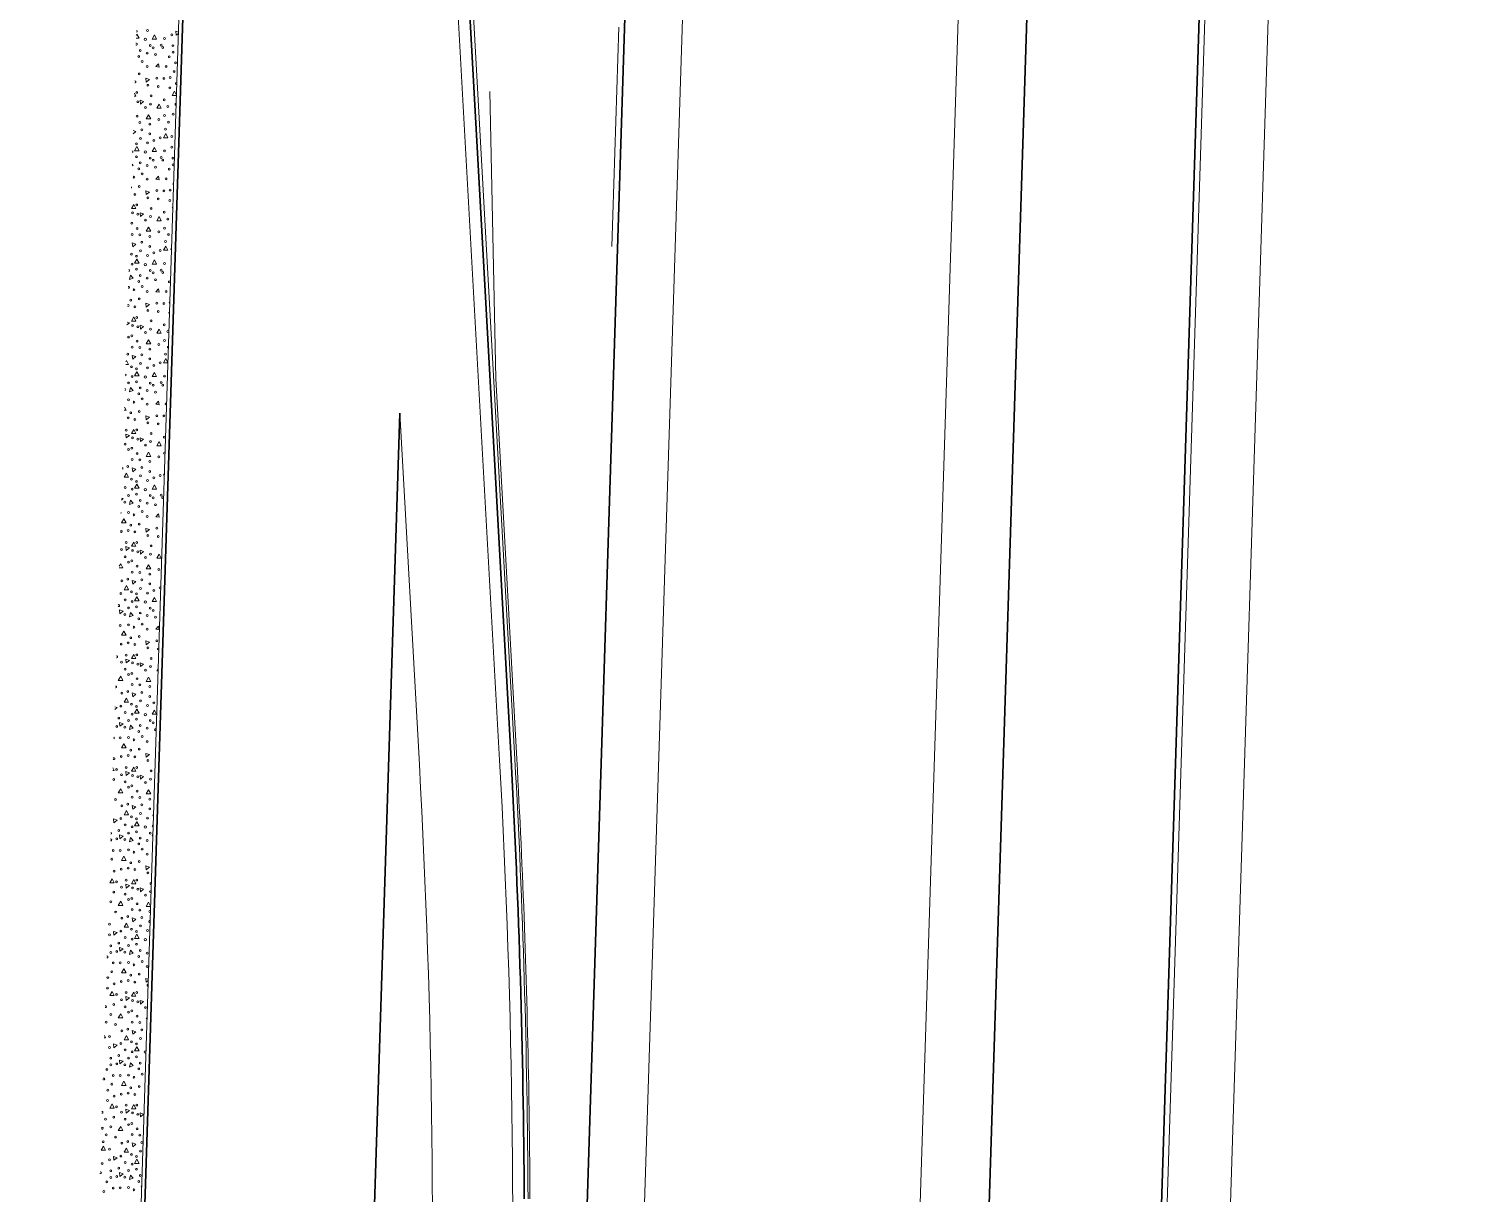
# Model space of a CAD drawing. Extents: x 2536801 to 2538856, y 7112140 to 7131569.
# Drawn here: x 2537715.6 to 2537967, y 7117511 to 7117713.9 of the extents above; entities that cross this region are included whole.
import ezdxf

# ---------------------------------------------------------------- set-up
doc = ezdxf.new("R2010")
doc.units = 0
doc.header["$LTSCALE"] = 100
doc.header["$MEASUREMENT"] = 0
for name, color, linetype, lineweight in [('D_BOC_FR', 3, 'Continuous', 13), ('D_BOC_RMP', 1, 'Continuous', 13), ('D_CTB_1', 2, 'Continuous', 0), ('D_EOS_ML', 7, 'Continuous', 30), ('D_EOT_ML', 7, 'Continuous', 13), ('D_EOT_RMP', 1, 'Continuous', 13), ('D_FOC_FR', 3, 'Continuous', 30), ('D_FOC_RMP', 1, 'Continuous', 30), ('D_MBGF', 20, 'Continuous', 0), ('D_RIPRAP_1', 7, 'Continuous', 0)]:
    doc.layers.add(name, color=color, linetype=linetype, lineweight=lineweight)
doc.linetypes.add('mbgf', pattern='A,1,-0.5,[46,dgnlstyle-BGELINES.shx,S=0.008,R=0,X=0,Y=0],-0.5,1', length=3)

msp = doc.modelspace()

# ---------------------------------------------------------------- linework, layer by layer
at = {"layer": 'D_BOC_FR', "lineweight": 0}
msp.add_line((2537715.59, 7116895.42), (2537749.49, 7117959.28), dxfattribs=at)
at = {"layer": 'D_BOC_RMP', "lineweight": 0}
msp.add_line((2537800.26, 7117586.6), (2537790.36, 7117765.12), dxfattribs=at)
msp.add_arc((2536299.9, 7117503.37), 1502.67, 0.25359, 3.17507, dxfattribs=at)
at = {"layer": 'D_CTB_1', "linetype": 'Continuous', "lineweight": 0, "ltscale": 0.025}
for p, q in [((2537889.54, 7116744.37), (2537937.91, 7118262.38)), ((2537817.17, 7117675.93), (2537818.39, 7117714.17))]:
    msp.add_line(p, q, dxfattribs=at)
at = {"layer": 'D_EOS_ML'}
for p, q in [((2537858.55, 7116745.35), (2538220.42, 7128102.78)), ((2537888.54, 7116744.4), (2538250.41, 7128101.82)), ((2537794.68, 7116938.8), (2537871.99, 7119365))]:
    msp.add_line(p, q, dxfattribs=at)
at = {"layer": 'D_EOT_ML'}
for p, q in [((2537846.56, 7116745.74), (2538208.43, 7128103.16)), ((2537900.53, 7116744.02), (2538262.4, 7128101.44)), ((2537798.59, 7116747.27), (2537892.98, 7119709.78))]:
    msp.add_line(p, q, dxfattribs=at)
at = {"layer": 'D_EOT_RMP'}
for p, q in [((2537797.6, 7117586.45), (2537787.7, 7117764.97)), ((2537783.62, 7117585.67), (2537780.23, 7117646.9))]:
    msp.add_line(p, q, dxfattribs=at)
for radius in [1500, 1486]:
    msp.add_arc((2536299.9, 7117503.37), radius, 358.17507, 3.17507, dxfattribs=at)
at = {"layer": 'D_FOC_FR'}
for p, q in [((2537716.26, 7116895.4), (2537750.16, 7117959.26)), ((2537759.29, 7116989.93), (2537780.23, 7117646.9))]:
    msp.add_line(p, q, dxfattribs=at)
at = {"layer": 'D_FOC_RMP'}
msp.add_line((2537799.6, 7117586.56), (2537789.7, 7117765.08), dxfattribs=at)
msp.add_arc((2536299.9, 7117503.37), 1502, 0.25359, 3.17507, dxfattribs=at)
at = {"layer": 'D_MBGF', "linetype": 'mbgf', "lineweight": 13, "ltscale": 0.025}
for p in [(2537795.89, 7117702.93), (2537800.6, 7117586.62)]:
    msp.add_line(p, (2537796.92, 7117652.94), dxfattribs=at)
for start, end in [(0.93995, 3.17507), (0.25359, 0.93995)]:
    msp.add_arc((2536299.9, 7117503.37), 1503, start, end, dxfattribs=at)
at = {"layer": 'D_RIPRAP_1', "color": 7, "linetype": 'Continuous', "lineweight": 0}
for p, q in [((2537737.7, 7117707.28), (2537738.2, 7117707.79)), ((2537738.29, 7117707.17), (2537737.7, 7117707.28)), ((2537738.2, 7117707.79), (2537738.29, 7117707.17)), ((2537737.7, 7117687.67), (2537738.2, 7117688.19)), ((2537738.29, 7117687.57), (2537737.7, 7117687.67)), ((2537738.2, 7117688.19), (2537738.29, 7117687.57)), ((2537737.7, 7117668.07), (2537738.2, 7117668.59)), ((2537738.29, 7117667.96), (2537737.7, 7117668.07)), ((2537738.2, 7117668.59), (2537738.29, 7117667.96)), ((2537737.7, 7117648.47), (2537738.2, 7117648.99)), ((2537738.2, 7117648.99), (2537738.29, 7117648.36)), ((2537738.29, 7117648.36), (2537737.7, 7117648.47)), ((2537737.7, 7117628.87), (2537738.2, 7117629.39)), ((2537738.29, 7117628.76), (2537737.7, 7117628.87)), ((2537738.2, 7117629.39), (2537738.29, 7117628.76)), ((2537737.7, 7117609.27), (2537738.2, 7117609.78)), ((2537738.29, 7117609.16), (2537737.7, 7117609.27)), ((2537738.2, 7117609.78), (2537738.29, 7117609.16)), ((2537737.7, 7117589.66), (2537737.72, 7117589.68)), ((2537737.71, 7117589.66), (2537737.7, 7117589.66))]:
    msp.add_line(p, q, dxfattribs=at)
at = {"layer": 'D_RIPRAP_1', "color": 7, "linetype": 'Continuous', "lineweight": 0, "flags": 128}
for points in [[(2537734.3, 7117712.71), (2537734.43, 7117712.94), (2537734.8, 7117712.23), (2537734.28, 7117712.23)], [(2537741.65, 7117713.07), (2537741.26, 7117712.76), (2537741.2, 7117713.43), (2537741.65, 7117713.28)], [(2537733.98, 7117702.64), (2537734.23, 7117702.15), (2537733.96, 7117702.15)], [(2537741.3, 7117702.27), (2537740.56, 7117702.27), (2537740.97, 7117702.98), (2537741.3, 7117702.33)], [(2537733.77, 7117696.13), (2537734.25, 7117695.97), (2537733.75, 7117695.57)], [(2537733.58, 7117690.27), (2537733.77, 7117690.05), (2537733.57, 7117689.97)], [(2537740.68, 7117682.67), (2537740.56, 7117682.67), (2537740.69, 7117682.89)], [(2537732.71, 7117662.78), (2537733.1, 7117662.65), (2537732.69, 7117662.32)], [(2537732.49, 7117655.85), (2537732.62, 7117656.07), (2537732.98, 7117655.36), (2537732.47, 7117655.36)], [(2537732.24, 7117647.96), (2537732.52, 7117647.41), (2537732.22, 7117647.41)], [(2537739.19, 7117636.09), (2537739.03, 7117636.09), (2537739.2, 7117636.4)], [(2537731.73, 7117632.1), (2537732.02, 7117632.01), (2537731.72, 7117631.77)], [(2537731.35, 7117620.24), (2537731.59, 7117620.66), (2537731.96, 7117619.95), (2537731.34, 7117619.95)], [(2537738.11, 7117602.03), (2537737.9, 7117602.03), (2537738.12, 7117602.43)], [(2537730.57, 7117595.74), (2537730.97, 7117595.6), (2537730.56, 7117595.27)], [(2537730.23, 7117585.14), (2537730.48, 7117584.66), (2537730.22, 7117584.66)], [(2537737.24, 7117574.88), (2537737.08, 7117574.88), (2537737.25, 7117575.19)], [(2537736.8, 7117560.97), (2537736.04, 7117560.97), (2537736.45, 7117561.69), (2537736.8, 7117561.01)], [(2537736.39, 7117548.04), (2537736.04, 7117547.76), (2537735.98, 7117548.43), (2537736.4, 7117548.29)], [(2537736.18, 7117541.37), (2537736.04, 7117541.37), (2537736.18, 7117541.62)], [(2537728.75, 7117538.48), (2537728.95, 7117538.08), (2537728.73, 7117538.08)]]:
    msp.add_lwpolyline(points, dxfattribs=at)
for points in [[(2537737.85, 7117712.09), (2537737.08, 7117712.09), (2537737.49, 7117712.8)], [(2537736.04, 7117704.58), (2537735.98, 7117705.25), (2537736.6, 7117705.03)], [(2537735.03, 7117700.76), (2537734.96, 7117701.43), (2537735.59, 7117701.21)], [(2537738.67, 7117700.04), (2537737.9, 7117700.04), (2537738.31, 7117700.76)], [(2537736.82, 7117698.19), (2537736.04, 7117698.19), (2537736.45, 7117698.9)], [(2537739.81, 7117694.9), (2537739.03, 7117694.9), (2537739.44, 7117695.61)], [(2537734.8, 7117692.63), (2537734.02, 7117692.63), (2537734.43, 7117693.34)], [(2537737.85, 7117692.49), (2537737.08, 7117692.49), (2537737.49, 7117693.2)], [(2537736.04, 7117684.98), (2537735.98, 7117685.64), (2537736.6, 7117685.43)], [(2537734.23, 7117682.55), (2537733.45, 7117682.55), (2537733.86, 7117683.26)], [(2537735.03, 7117681.16), (2537734.96, 7117681.82), (2537735.59, 7117681.61)], [(2537736.82, 7117678.59), (2537736.04, 7117678.59), (2537736.45, 7117679.3)], [(2537738.67, 7117680.44), (2537737.9, 7117680.44), (2537738.31, 7117681.15)], [(2537733.69, 7117675.91), (2537733.62, 7117676.58), (2537734.25, 7117676.36)], [(2537739.81, 7117675.3), (2537739.03, 7117675.3), (2537739.44, 7117676.01)], [(2537734.8, 7117673.02), (2537734.02, 7117673.02), (2537734.43, 7117673.74)], [(2537737.85, 7117672.89), (2537737.08, 7117672.89), (2537737.49, 7117673.6)], [(2537733.77, 7117670.45), (2537733.15, 7117670.21), (2537733.32, 7117670.96)], [(2537736.04, 7117665.37), (2537735.98, 7117666.04), (2537736.6, 7117665.83)], [(2537734.23, 7117662.94), (2537733.45, 7117662.94), (2537733.86, 7117663.66)], [(2537735.03, 7117661.55), (2537734.96, 7117662.22), (2537735.59, 7117662.01)], [(2537738.67, 7117660.84), (2537737.9, 7117660.84), (2537738.31, 7117661.55)], [(2537736.82, 7117658.98), (2537736.04, 7117658.98), (2537736.45, 7117659.7)], [(2537733.69, 7117656.31), (2537733.62, 7117656.98), (2537734.25, 7117656.76)], [(2537739.81, 7117655.7), (2537739.03, 7117655.7), (2537739.44, 7117656.41)], [(2537734.8, 7117653.42), (2537734.02, 7117653.42), (2537734.43, 7117654.13)], [(2537737.85, 7117653.29), (2537737.08, 7117653.29), (2537737.49, 7117654)], [(2537733.77, 7117650.84), (2537733.15, 7117650.61), (2537733.32, 7117651.36)], [(2537736.04, 7117645.77), (2537735.98, 7117646.44), (2537736.6, 7117646.22)], [(2537734.23, 7117643.34), (2537733.45, 7117643.34), (2537733.86, 7117644.05)], [(2537732.54, 7117642.59), (2537732.47, 7117643.26), (2537733.1, 7117643.04)], [(2537735.03, 7117641.95), (2537734.96, 7117642.62), (2537735.59, 7117642.4)], [(2537738.67, 7117641.24), (2537737.9, 7117641.24), (2537738.31, 7117641.95)], [(2537736.82, 7117639.38), (2537736.04, 7117639.38), (2537736.45, 7117640.09)], [(2537732.98, 7117635.76), (2537732.21, 7117635.76), (2537732.62, 7117636.47)], [(2537733.69, 7117636.71), (2537733.62, 7117637.38), (2537734.25, 7117637.16)], [(2537734.8, 7117633.82), (2537734.02, 7117633.82), (2537734.43, 7117634.53)], [(2537737.85, 7117633.68), (2537737.08, 7117633.68), (2537737.49, 7117634.4)], [(2537733.77, 7117631.24), (2537733.15, 7117631), (2537733.32, 7117631.76)], [(2537732.52, 7117627.81), (2537731.74, 7117627.81), (2537732.15, 7117628.52)], [(2537736.04, 7117626.17), (2537735.98, 7117626.84), (2537736.6, 7117626.62)], [(2537732.54, 7117622.99), (2537732.47, 7117623.66), (2537733.1, 7117623.44)], [(2537734.23, 7117623.74), (2537733.45, 7117623.74), (2537733.86, 7117624.45)], [(2537735.03, 7117622.35), (2537734.96, 7117623.02), (2537735.59, 7117622.8)], [(2537738.67, 7117621.64), (2537737.9, 7117621.64), (2537738.31, 7117622.35)], [(2537736.82, 7117619.78), (2537736.04, 7117619.78), (2537736.45, 7117620.49)], [(2537732.98, 7117616.15), (2537732.21, 7117616.15), (2537732.62, 7117616.87)], [(2537733.69, 7117617.11), (2537733.62, 7117617.77), (2537734.25, 7117617.56)], [(2537734.8, 7117614.22), (2537734.02, 7117614.22), (2537734.43, 7117614.93)], [(2537737.85, 7117614.08), (2537737.08, 7117614.08), (2537737.49, 7117614.79)], [(2537731.45, 7117611.95), (2537731.39, 7117612.62), (2537732.02, 7117612.4)], [(2537733.77, 7117611.64), (2537733.15, 7117611.4), (2537733.32, 7117612.16)], [(2537732.52, 7117608.21), (2537731.74, 7117608.21), (2537732.15, 7117608.92)], [(2537736.04, 7117606.57), (2537735.98, 7117607.24), (2537736.6, 7117607.02)], [(2537732.54, 7117603.39), (2537732.47, 7117604.06), (2537733.1, 7117603.84)], [(2537734.23, 7117604.14), (2537733.45, 7117604.14), (2537733.86, 7117604.85)], [(2537731.96, 7117600.35), (2537731.18, 7117600.35), (2537731.59, 7117601.06)], [(2537735.03, 7117602.75), (2537734.96, 7117603.42), (2537735.59, 7117603.2)], [(2537736.82, 7117600.18), (2537736.04, 7117600.18), (2537736.45, 7117600.89)], [(2537732.98, 7117596.55), (2537732.21, 7117596.55), (2537732.62, 7117597.26)], [(2537733.69, 7117597.5), (2537733.62, 7117598.17), (2537734.25, 7117597.96)], [(2537734.8, 7117594.62), (2537734.02, 7117594.62), (2537734.43, 7117595.33)], [(2537737.85, 7117594.48), (2537737.08, 7117594.48), (2537737.49, 7117595.19)], [(2537731.45, 7117592.35), (2537731.39, 7117593.02), (2537732.02, 7117592.8)], [(2537733.77, 7117592.04), (2537733.15, 7117591.8), (2537733.32, 7117592.56)], [(2537732.52, 7117588.6), (2537731.74, 7117588.6), (2537732.15, 7117589.32)], [(2537736.04, 7117586.97), (2537735.98, 7117587.63), (2537736.6, 7117587.42)], [(2537732.54, 7117583.79), (2537732.47, 7117584.45), (2537733.1, 7117584.24)], [(2537734.23, 7117584.54), (2537733.45, 7117584.54), (2537733.86, 7117585.25)], [(2537735.03, 7117583.15), (2537734.96, 7117583.81), (2537735.59, 7117583.6)], [(2537731.96, 7117580.75), (2537731.18, 7117580.75), (2537731.59, 7117581.46)], [(2537736.82, 7117580.58), (2537736.04, 7117580.58), (2537736.45, 7117581.29)], [(2537733.69, 7117577.9), (2537733.62, 7117578.57), (2537734.25, 7117578.35)], [(2537730.41, 7117575.55), (2537730.34, 7117576.22), (2537730.97, 7117576)], [(2537732.98, 7117576.95), (2537732.21, 7117576.95), (2537732.62, 7117577.66)], [(2537731.45, 7117572.75), (2537731.39, 7117573.42), (2537732.02, 7117573.2)], [(2537734.8, 7117575.01), (2537734.02, 7117575.01), (2537734.43, 7117575.73)], [(2537733.77, 7117572.44), (2537733.15, 7117572.2), (2537733.32, 7117572.95)], [(2537732.52, 7117569), (2537731.74, 7117569), (2537732.15, 7117569.71)], [(2537730.48, 7117565.06), (2537729.7, 7117565.06), (2537730.11, 7117565.77)], [(2537736.04, 7117567.36), (2537735.98, 7117568.03), (2537736.6, 7117567.82)], [(2537732.54, 7117564.18), (2537732.47, 7117564.85), (2537733.1, 7117564.64)], [(2537734.23, 7117564.93), (2537733.45, 7117564.93), (2537733.86, 7117565.65)], [(2537735.03, 7117563.54), (2537734.96, 7117564.21), (2537735.59, 7117564)], [(2537731.96, 7117561.15), (2537731.18, 7117561.15), (2537731.59, 7117561.86)], [(2537733.69, 7117558.3), (2537733.62, 7117558.97), (2537734.25, 7117558.75)], [(2537730.41, 7117555.95), (2537730.34, 7117556.62), (2537730.97, 7117556.4)], [(2537732.98, 7117557.35), (2537732.21, 7117557.35), (2537732.62, 7117558.06)], [(2537734.8, 7117555.41), (2537734.02, 7117555.41), (2537734.43, 7117556.12)], [(2537731.45, 7117553.15), (2537731.39, 7117553.81), (2537732.02, 7117553.6)], [(2537733.77, 7117552.83), (2537733.15, 7117552.6), (2537733.32, 7117553.35)], [(2537732.52, 7117549.4), (2537731.74, 7117549.4), (2537732.15, 7117550.11)], [(2537730.48, 7117545.46), (2537729.7, 7117545.46), (2537730.11, 7117546.17)], [(2537734.23, 7117545.33), (2537733.45, 7117545.33), (2537733.86, 7117546.04)], [(2537732.54, 7117544.58), (2537732.47, 7117545.25), (2537733.1, 7117545.03)], [(2537735.03, 7117543.94), (2537734.96, 7117544.61), (2537735.59, 7117544.39)], [(2537731.96, 7117541.54), (2537731.18, 7117541.54), (2537731.59, 7117542.26)], [(2537732.98, 7117537.75), (2537732.21, 7117537.75), (2537732.62, 7117538.46)], [(2537733.69, 7117538.7), (2537733.62, 7117539.37), (2537734.25, 7117539.15)], [(2537730.41, 7117536.35), (2537730.34, 7117537.01), (2537730.97, 7117536.8)], [(2537734.8, 7117535.81), (2537734.02, 7117535.81), (2537734.43, 7117536.52)], [(2537731.45, 7117533.54), (2537731.39, 7117534.21), (2537732.02, 7117534)], [(2537733.77, 7117533.23), (2537733.15, 7117532.99), (2537733.32, 7117533.75)], [(2537732.52, 7117529.8), (2537731.74, 7117529.8), (2537732.15, 7117530.51)], [(2537730.48, 7117525.85), (2537729.7, 7117525.85), (2537730.11, 7117526.57)], [(2537732.54, 7117524.98), (2537732.47, 7117525.65), (2537733.1, 7117525.43)], [(2537734.23, 7117525.73), (2537733.45, 7117525.73), (2537733.86, 7117526.44)], [(2537735.03, 7117524.34), (2537734.96, 7117525.01), (2537735.59, 7117524.79)], [(2537731.96, 7117521.94), (2537731.18, 7117521.94), (2537731.59, 7117522.65)], [(2537728.95, 7117518.48), (2537728.17, 7117518.48), (2537728.58, 7117519.19)], [(2537732.98, 7117518.14), (2537732.21, 7117518.14), (2537732.62, 7117518.86)], [(2537733.69, 7117519.1), (2537733.62, 7117519.76), (2537734.25, 7117519.55)], [(2537730.41, 7117516.74), (2537730.34, 7117517.41), (2537730.97, 7117517.2)], [(2537734.8, 7117516.21), (2537734.02, 7117516.21), (2537734.43, 7117516.92)], [(2537731.45, 7117513.94), (2537731.39, 7117514.61), (2537732.02, 7117514.39)], [(2537733.77, 7117513.63), (2537733.15, 7117513.39), (2537733.32, 7117514.15)]]:
    msp.add_lwpolyline(points, close=True, dxfattribs=at)
at = {"layer": 'D_RIPRAP_1', "color": 7, "linetype": 'Continuous', "lineweight": 0}
for centre, radius in [((2537735.87, 7117712.01), 0.199), ((2537736.28, 7117713.58), 0.163), ((2537739.24, 7117712.18), 0.163), ((2537740.51, 7117712.83), 0.163), ((2537734.73, 7117709.07), 0.163), ((2537735.01, 7117710.1), 0.163), ((2537736.21, 7117709.65), 0.163), ((2537736.75, 7117710.95), 0.163), ((2537737.25, 7117710.56), 0.163), ((2537737.66, 7117709.37), 0.163), ((2537738.64, 7117711.03), 0.163), ((2537738.91, 7117710.6), 0.163), ((2537740.06, 7117709), 0.163), ((2537740.7, 7117710.93), 0.163), ((2537740.71, 7117709.78), 0.163), ((2537735.35, 7117708.18), 0.163), ((2537736.21, 7117707.3), 0.163), ((2537739.49, 7117707.32), 0.163), ((2537740.88, 7117706.41), 0.163), ((2537741.16, 7117707.93), 0.163), ((2537734.83, 7117706), 0.163), ((2537736.34, 7117704.02), 0.163), ((2537737.88, 7117705.27), 0.163), ((2537739.13, 7117705.23), 0.163), ((2537740.21, 7117705.38), 0.163), ((2537734.38, 7117702.79), 0.163), ((2537736.88, 7117702.18), 0.163), ((2537738.14, 7117703.82), 0.163), ((2537739.19, 7117701.51), 0.163), ((2537740.16, 7117703.56), 0.163), ((2537734.57, 7117701.17), 0.163), ((2537735.89, 7117700.15), 0.163), ((2537736.8, 7117700.76), 0.163), ((2537739.8, 7117700.33), 0.163), ((2537740.73, 7117698.98), 0.163), ((2537734.44, 7117698.66), 0.163), ((2537734.94, 7117697.56), 0.163), ((2537736.67, 7117697.28), 0.163), ((2537738.24, 7117698.08), 0.163), ((2537739.24, 7117698.75), 0.163), ((2537739.39, 7117696.4), 0.163), ((2537739.9, 7117697.61), 0.163), ((2537734.32, 7117693.83), 0.163), ((2537735.03, 7117694.78), 0.163), ((2537735.26, 7117696.27), 0.163), ((2537736.28, 7117693.98), 0.163), ((2537736.65, 7117695.56), 0.163), ((2537737.38, 7117694.43), 0.163), ((2537738.46, 7117694.87), 0.163), ((2537740.51, 7117695.1), 0.163), ((2537734.32, 7117691.59), 0.163), ((2537735.87, 7117692.41), 0.199), ((2537736.75, 7117691.35), 0.163), ((2537738.64, 7117691.43), 0.163), ((2537739.24, 7117692.58), 0.163), ((2537740.51, 7117693.23), 0.163), ((2537740.7, 7117691.33), 0.163), ((2537734.73, 7117689.46), 0.163), ((2537735.01, 7117690.5), 0.163), ((2537736.21, 7117690.05), 0.163), ((2537737.25, 7117690.96), 0.163), ((2537737.66, 7117689.77), 0.163), ((2537738.91, 7117691), 0.163), ((2537740.06, 7117689.4), 0.163), ((2537740.71, 7117690.18), 0.163), ((2537733.91, 7117688.02), 0.163), ((2537734.83, 7117686.4), 0.163), ((2537735.35, 7117688.58), 0.163), ((2537736.21, 7117687.69), 0.163), ((2537739.49, 7117687.72), 0.163), ((2537734.08, 7117685.02), 0.163), ((2537736.34, 7117684.41), 0.163), ((2537737.88, 7117685.67), 0.163), ((2537738.14, 7117684.22), 0.163), ((2537739.13, 7117685.62), 0.163), ((2537740.16, 7117683.96), 0.163), ((2537740.21, 7117685.78), 0.163), ((2537733.67, 7117681.8), 0.163), ((2537734.38, 7117683.18), 0.163), ((2537734.57, 7117681.57), 0.163), ((2537736.88, 7117682.58), 0.163), ((2537739.19, 7117681.91), 0.163), ((2537733.54, 7117679.98), 0.163), ((2537734.44, 7117679.06), 0.163), ((2537735.89, 7117680.55), 0.163), ((2537736.8, 7117681.16), 0.163), ((2537739.24, 7117679.15), 0.163), ((2537739.8, 7117680.73), 0.163), ((2537733.59, 7117678.03), 0.163), ((2537734.94, 7117677.96), 0.163), ((2537735.26, 7117676.67), 0.163), ((2537736.67, 7117677.68), 0.163), ((2537738.24, 7117678.48), 0.163), ((2537739.39, 7117676.8), 0.163), ((2537739.9, 7117678.01), 0.163), ((2537733.45, 7117674.6), 0.163), ((2537734.32, 7117674.23), 0.163), ((2537735.03, 7117675.18), 0.163), ((2537736.28, 7117674.38), 0.163), ((2537736.65, 7117675.96), 0.163), ((2537737.38, 7117674.83), 0.163), ((2537738.46, 7117675.26), 0.163), ((2537733.57, 7117672.87), 0.163), ((2537734.32, 7117671.98), 0.163), ((2537735.87, 7117672.8), 0.199), ((2537736.75, 7117671.75), 0.163), ((2537737.25, 7117671.36), 0.163), ((2537738.64, 7117671.83), 0.163), ((2537738.91, 7117671.4), 0.163), ((2537739.24, 7117672.98), 0.163), ((2537734.73, 7117669.86), 0.163), ((2537735.01, 7117670.9), 0.163), ((2537735.35, 7117668.98), 0.163), ((2537736.21, 7117670.45), 0.163), ((2537737.66, 7117670.16), 0.163), ((2537740.06, 7117669.8), 0.163), ((2537733.34, 7117666.6), 0.163), ((2537733.91, 7117668.42), 0.163), ((2537734.83, 7117666.8), 0.163), ((2537736.21, 7117668.09), 0.163), ((2537739.49, 7117668.11), 0.163), ((2537734.08, 7117665.42), 0.163), ((2537736.34, 7117664.81), 0.163), ((2537737.88, 7117666.06), 0.163), ((2537738.14, 7117664.62), 0.163), ((2537739.13, 7117666.02), 0.163), ((2537733.67, 7117662.2), 0.163), ((2537734.38, 7117663.58), 0.163), ((2537734.57, 7117661.97), 0.163), ((2537736.8, 7117661.55), 0.163), ((2537736.88, 7117662.98), 0.163), ((2537739.19, 7117662.31), 0.163), ((2537732.98, 7117660.17), 0.163), ((2537733.54, 7117660.38), 0.163), ((2537734.44, 7117659.46), 0.163), ((2537735.89, 7117660.95), 0.163), ((2537738.24, 7117658.88), 0.163), ((2537739.24, 7117659.55), 0.163), ((2537739.8, 7117661.12), 0.163), ((2537732.81, 7117657.2), 0.163), ((2537733.59, 7117658.42), 0.163), ((2537734.94, 7117658.35), 0.163), ((2537735.26, 7117657.06), 0.163), ((2537736.65, 7117656.35), 0.163), ((2537736.67, 7117658.08), 0.163), ((2537739.39, 7117657.19), 0.163), ((2537733.45, 7117655), 0.163), ((2537734.32, 7117654.63), 0.163), ((2537735.03, 7117655.58), 0.163), ((2537736.28, 7117654.78), 0.163), ((2537737.38, 7117655.23), 0.163), ((2537738.46, 7117655.66), 0.163), ((2537732.98, 7117652.17), 0.163), ((2537733.57, 7117653.27), 0.163), ((2537734.32, 7117652.38), 0.163), ((2537735.01, 7117651.3), 0.163), ((2537735.87, 7117653.2), 0.199), ((2537736.75, 7117652.14), 0.163), ((2537737.25, 7117651.76), 0.163), ((2537738.64, 7117652.22), 0.163), ((2537738.91, 7117651.79), 0.163), ((2537739.24, 7117653.37), 0.163), ((2537732.95, 7117649.22), 0.163), ((2537733.91, 7117648.81), 0.163), ((2537734.73, 7117650.26), 0.163), ((2537735.35, 7117649.38), 0.163), ((2537736.21, 7117650.84), 0.163), ((2537737.66, 7117650.56), 0.163), ((2537732.91, 7117646.07), 0.163), ((2537733.34, 7117646.99), 0.163), ((2537734.83, 7117647.2), 0.163), ((2537736.21, 7117648.49), 0.163), ((2537737.88, 7117646.46), 0.163), ((2537739.13, 7117646.42), 0.163), ((2537732.56, 7117643.96), 0.163), ((2537734.08, 7117645.81), 0.163), ((2537734.38, 7117643.98), 0.163), ((2537736.34, 7117645.21), 0.163), ((2537738.14, 7117645.02), 0.163), ((2537732.35, 7117641.5), 0.163), ((2537733.67, 7117642.6), 0.163), ((2537734.57, 7117642.36), 0.163), ((2537735.89, 7117641.35), 0.163), ((2537736.8, 7117641.95), 0.163), ((2537736.88, 7117643.38), 0.163), ((2537739.19, 7117642.71), 0.163), ((2537732.98, 7117640.56), 0.163), ((2537733.54, 7117640.78), 0.163), ((2537733.59, 7117638.82), 0.163), ((2537734.44, 7117639.86), 0.163), ((2537734.94, 7117638.75), 0.163), ((2537738.24, 7117639.28), 0.163), ((2537732.81, 7117637.6), 0.163), ((2537735.26, 7117637.46), 0.163), ((2537736.65, 7117636.75), 0.163), ((2537736.67, 7117638.48), 0.163), ((2537738.46, 7117636.06), 0.163), ((2537732.37, 7117633.97), 0.163), ((2537733.45, 7117635.39), 0.163), ((2537733.57, 7117633.67), 0.163), ((2537734.32, 7117635.02), 0.163), ((2537735.03, 7117635.97), 0.163), ((2537735.87, 7117633.6), 0.199), ((2537736.28, 7117635.18), 0.163), ((2537737.38, 7117635.63), 0.163), ((2537732.31, 7117631.41), 0.163), ((2537732.98, 7117632.57), 0.163), ((2537734.32, 7117632.78), 0.163), ((2537735.01, 7117631.69), 0.163), ((2537736.21, 7117631.24), 0.163), ((2537736.75, 7117632.54), 0.163), ((2537737.25, 7117632.15), 0.163), ((2537737.66, 7117630.96), 0.163), ((2537738.64, 7117632.62), 0.163), ((2537732.95, 7117629.61), 0.163), ((2537733.91, 7117629.21), 0.163), ((2537734.73, 7117630.66), 0.163), ((2537735.35, 7117629.77), 0.163), ((2537736.21, 7117628.89), 0.163), ((2537732.91, 7117626.47), 0.163), ((2537733.34, 7117627.39), 0.163), ((2537734.08, 7117626.21), 0.163), ((2537734.83, 7117627.59), 0.163), ((2537737.88, 7117626.86), 0.163), ((2537732.56, 7117624.36), 0.163), ((2537734.38, 7117624.38), 0.163), ((2537736.34, 7117625.61), 0.163), ((2537736.88, 7117623.77), 0.163), ((2537738.14, 7117625.41), 0.163), ((2537731.75, 7117623.13), 0.163), ((2537732.35, 7117621.9), 0.163), ((2537732.98, 7117620.96), 0.163), ((2537733.54, 7117621.18), 0.163), ((2537733.67, 7117623), 0.163), ((2537734.57, 7117622.76), 0.163), ((2537735.89, 7117621.75), 0.163), ((2537736.8, 7117622.35), 0.163), ((2537733.59, 7117619.22), 0.163), ((2537734.44, 7117620.26), 0.163), ((2537734.94, 7117619.15), 0.163), ((2537736.67, 7117618.88), 0.163), ((2537738.24, 7117619.67), 0.163), ((2537731.81, 7117617.71), 0.163), ((2537732.81, 7117618), 0.163), ((2537735.03, 7117616.37), 0.163), ((2537735.26, 7117617.86), 0.163), ((2537736.65, 7117617.15), 0.163), ((2537737.38, 7117616.03), 0.163), ((2537731.64, 7117615.49), 0.163), ((2537732.37, 7117614.36), 0.163), ((2537733.45, 7117615.79), 0.163), ((2537733.57, 7117614.07), 0.163), ((2537734.32, 7117615.42), 0.163), ((2537735.87, 7117614), 0.199), ((2537736.28, 7117615.57), 0.163), ((2537732.31, 7117611.81), 0.163), ((2537732.98, 7117612.97), 0.163), ((2537734.32, 7117613.18), 0.163), ((2537734.73, 7117611.06), 0.163), ((2537735.01, 7117612.09), 0.163), ((2537736.21, 7117611.64), 0.163), ((2537736.75, 7117612.94), 0.163), ((2537737.25, 7117612.55), 0.163), ((2537737.66, 7117611.36), 0.163), ((2537731.51, 7117609.93), 0.163), ((2537732.95, 7117610.01), 0.163), ((2537733.91, 7117609.61), 0.163), ((2537735.35, 7117610.17), 0.163), ((2537736.21, 7117609.29), 0.163), ((2537731.7, 7117606.68), 0.163), ((2537732.91, 7117606.87), 0.163), ((2537733.34, 7117607.79), 0.163), ((2537734.08, 7117606.61), 0.163), ((2537734.83, 7117607.99), 0.163), ((2537736.34, 7117606.01), 0.163), ((2537737.88, 7117607.26), 0.163), ((2537731.75, 7117603.53), 0.163), ((2537732.56, 7117604.75), 0.163), ((2537733.67, 7117603.4), 0.163), ((2537734.38, 7117604.78), 0.163), ((2537736.88, 7117604.17), 0.163), ((2537732.35, 7117602.29), 0.163), ((2537732.98, 7117601.36), 0.163), ((2537733.54, 7117601.57), 0.163), ((2537734.57, 7117603.16), 0.163), ((2537735.89, 7117602.14), 0.163), ((2537736.8, 7117602.75), 0.163), ((2537732.81, 7117598.39), 0.163), ((2537733.59, 7117599.62), 0.163), ((2537734.44, 7117600.65), 0.163), ((2537734.94, 7117599.55), 0.163), ((2537736.67, 7117599.27), 0.163), ((2537731.64, 7117595.88), 0.163), ((2537731.81, 7117598.11), 0.163), ((2537733.45, 7117596.19), 0.163), ((2537734.32, 7117595.82), 0.163), ((2537735.03, 7117596.77), 0.163), ((2537735.26, 7117598.26), 0.163), ((2537736.28, 7117595.97), 0.163), ((2537736.65, 7117597.55), 0.163), ((2537737.38, 7117596.42), 0.163), ((2537731.25, 7117593.79), 0.163), ((2537732.37, 7117594.76), 0.163), ((2537732.98, 7117593.37), 0.163), ((2537733.57, 7117594.47), 0.163), ((2537734.32, 7117593.58), 0.163), ((2537735.87, 7117594.4), 0.199), ((2537736.75, 7117593.34), 0.163), ((2537730.9, 7117592.34), 0.163), ((2537732.31, 7117592.21), 0.163), ((2537734.73, 7117591.45), 0.163), ((2537735.01, 7117592.49), 0.163), ((2537736.21, 7117592.04), 0.163), ((2537737.25, 7117592.95), 0.163), ((2537731.51, 7117590.33), 0.163), ((2537732.95, 7117590.41), 0.163), ((2537733.91, 7117590.01), 0.163), ((2537734.83, 7117588.39), 0.163), ((2537735.35, 7117590.57), 0.163), ((2537736.21, 7117589.68), 0.163), ((2537731.7, 7117587.07), 0.163), ((2537732.91, 7117587.27), 0.163), ((2537733.34, 7117588.19), 0.163), ((2537734.08, 7117587.01), 0.163), ((2537736.34, 7117586.4), 0.163), ((2537730.88, 7117584.85), 0.163), ((2537731.75, 7117583.92), 0.163), ((2537732.56, 7117585.15), 0.163), ((2537733.67, 7117583.79), 0.163), ((2537734.38, 7117585.17), 0.163), ((2537734.57, 7117583.56), 0.163), ((2537736.88, 7117584.57), 0.163), ((2537730.37, 7117583.08), 0.163), ((2537732.35, 7117582.69), 0.163), ((2537732.98, 7117581.76), 0.163), ((2537733.54, 7117581.97), 0.163), ((2537734.44, 7117581.05), 0.163), ((2537735.89, 7117582.54), 0.163), ((2537736.8, 7117583.15), 0.163), ((2537730.71, 7117579.61), 0.163), ((2537731.81, 7117578.51), 0.163), ((2537732.81, 7117578.79), 0.163), ((2537733.59, 7117580.02), 0.163), ((2537734.94, 7117579.95), 0.163), ((2537735.26, 7117578.66), 0.163), ((2537736.67, 7117579.67), 0.163), ((2537731.64, 7117576.28), 0.163), ((2537733.45, 7117576.59), 0.163), ((2537734.32, 7117576.22), 0.163), ((2537735.03, 7117577.17), 0.163), ((2537736.28, 7117576.37), 0.163), ((2537736.65, 7117577.95), 0.163), ((2537731.25, 7117574.19), 0.163), ((2537732.37, 7117575.16), 0.163), ((2537732.98, 7117573.76), 0.163), ((2537733.57, 7117574.86), 0.163), ((2537734.32, 7117573.97), 0.163), ((2537735.87, 7117574.79), 0.199), ((2537736.75, 7117573.74), 0.163), ((2537730.3, 7117570.72), 0.163), ((2537730.9, 7117572.74), 0.163), ((2537731.51, 7117570.73), 0.163), ((2537732.31, 7117572.61), 0.163), ((2537732.95, 7117570.81), 0.163), ((2537734.73, 7117571.85), 0.163), ((2537735.01, 7117572.89), 0.163), ((2537735.35, 7117570.97), 0.163), ((2537736.21, 7117572.44), 0.163), ((2537730.02, 7117569.2), 0.163), ((2537733.34, 7117568.59), 0.163), ((2537733.91, 7117570.41), 0.163), ((2537734.83, 7117568.79), 0.163), ((2537736.21, 7117570.08), 0.163), ((2537730.43, 7117567.1), 0.163), ((2537731.7, 7117567.47), 0.163), ((2537732.91, 7117567.66), 0.163), ((2537734.08, 7117567.41), 0.163), ((2537736.34, 7117566.8), 0.163), ((2537730.37, 7117563.48), 0.163), ((2537730.88, 7117565.25), 0.163), ((2537731.75, 7117564.32), 0.163), ((2537732.35, 7117563.09), 0.163), ((2537732.56, 7117565.55), 0.163), ((2537733.67, 7117564.19), 0.163), ((2537734.38, 7117565.57), 0.163), ((2537734.57, 7117563.96), 0.163), ((2537729.88, 7117561.77), 0.163), ((2537732.98, 7117562.16), 0.163), ((2537733.54, 7117562.37), 0.163), ((2537734.44, 7117561.45), 0.163), ((2537735.89, 7117562.94), 0.163), ((2537730.71, 7117560), 0.163), ((2537731.81, 7117558.9), 0.163), ((2537732.81, 7117559.19), 0.163), ((2537733.59, 7117560.41), 0.163), ((2537734.94, 7117560.34), 0.163), ((2537735.26, 7117559.05), 0.163), ((2537729.65, 7117557.89), 0.163), ((2537729.65, 7117556.01), 0.163), ((2537731.64, 7117556.68), 0.163), ((2537732.37, 7117555.56), 0.163), ((2537733.45, 7117556.99), 0.163), ((2537734.32, 7117556.62), 0.163), ((2537735.03, 7117557.57), 0.163), ((2537736.28, 7117556.77), 0.163), ((2537729.85, 7117554.11), 0.163), ((2537730.9, 7117553.14), 0.163), ((2537731.25, 7117554.59), 0.163), ((2537732.98, 7117554.16), 0.163), ((2537733.57, 7117555.26), 0.163), ((2537734.32, 7117554.37), 0.163), ((2537735.01, 7117553.29), 0.163), ((2537735.87, 7117555.19), 0.199), ((2537729.86, 7117552.96), 0.163), ((2537730.3, 7117551.12), 0.163), ((2537731.51, 7117551.13), 0.163), ((2537732.31, 7117553.01), 0.163), ((2537732.95, 7117551.21), 0.163), ((2537733.91, 7117550.8), 0.163), ((2537734.73, 7117552.25), 0.163), ((2537735.35, 7117551.37), 0.163), ((2537736.21, 7117552.83), 0.163), ((2537729.35, 7117548.56), 0.163), ((2537730.02, 7117549.6), 0.163), ((2537732.91, 7117548.06), 0.163), ((2537733.34, 7117548.98), 0.163), ((2537734.83, 7117549.19), 0.163), ((2537736.21, 7117550.48), 0.163), ((2537729.31, 7117546.75), 0.163), ((2537730.43, 7117547.5), 0.163), ((2537730.88, 7117545.65), 0.163), ((2537731.7, 7117547.87), 0.163), ((2537732.56, 7117545.95), 0.163), ((2537734.08, 7117547.8), 0.163), ((2537734.38, 7117545.97), 0.163), ((2537730.37, 7117543.88), 0.163), ((2537731.75, 7117544.72), 0.163), ((2537732.35, 7117543.49), 0.163), ((2537733.67, 7117544.59), 0.163), ((2537734.57, 7117544.35), 0.163), ((2537735.89, 7117543.34), 0.163), ((2537729.05, 7117540.79), 0.163), ((2537729.88, 7117542.16), 0.163), ((2537732.98, 7117542.55), 0.163), ((2537733.54, 7117542.77), 0.163), ((2537733.59, 7117540.81), 0.163), ((2537734.44, 7117541.85), 0.163), ((2537734.94, 7117540.74), 0.163), ((2537729.65, 7117538.29), 0.163), ((2537730.71, 7117540.4), 0.163), ((2537731.81, 7117539.3), 0.163), ((2537732.81, 7117539.59), 0.163), ((2537735.03, 7117537.96), 0.163), ((2537735.26, 7117539.45), 0.163), ((2537729.65, 7117536.41), 0.163), ((2537731.64, 7117537.08), 0.163), ((2537732.37, 7117535.96), 0.163), ((2537733.45, 7117537.38), 0.163), ((2537733.57, 7117535.66), 0.163), ((2537734.32, 7117537.01), 0.163), ((2537729.85, 7117534.51), 0.163), ((2537729.86, 7117533.36), 0.163), ((2537730.9, 7117533.53), 0.163), ((2537731.25, 7117534.99), 0.163), ((2537732.31, 7117533.4), 0.163), ((2537732.98, 7117534.56), 0.163), ((2537734.32, 7117534.77), 0.163), ((2537735.01, 7117533.68), 0.163), ((2537729.2, 7117532.58), 0.163), ((2537730.3, 7117531.51), 0.163), ((2537731.51, 7117531.53), 0.163), ((2537732.95, 7117531.6), 0.163), ((2537733.91, 7117531.2), 0.163), ((2537734.73, 7117532.65), 0.163), ((2537735.35, 7117531.76), 0.163), ((2537729.35, 7117528.96), 0.163), ((2537730.02, 7117529.99), 0.163), ((2537730.43, 7117527.9), 0.163), ((2537731.7, 7117528.27), 0.163), ((2537732.91, 7117528.46), 0.163), ((2537733.34, 7117529.38), 0.163), ((2537734.08, 7117528.2), 0.163), ((2537734.83, 7117529.58), 0.163), ((2537729.31, 7117527.15), 0.163), ((2537730.88, 7117526.04), 0.163), ((2537732.56, 7117526.35), 0.163), ((2537734.38, 7117526.37), 0.163), ((2537728.94, 7117523.91), 0.163), ((2537730.37, 7117524.27), 0.163), ((2537731.75, 7117525.12), 0.163), ((2537732.35, 7117523.89), 0.163), ((2537732.98, 7117522.95), 0.163), ((2537733.54, 7117523.17), 0.163), ((2537733.67, 7117524.99), 0.163), ((2537734.57, 7117524.75), 0.163), ((2537729.05, 7117521.19), 0.163), ((2537729.88, 7117522.56), 0.163), ((2537730.71, 7117520.8), 0.163), ((2537733.59, 7117521.21), 0.163), ((2537734.44, 7117522.25), 0.163), ((2537734.94, 7117521.14), 0.163), ((2537728.53, 7117519.98), 0.163), ((2537729.65, 7117518.69), 0.163), ((2537731.81, 7117519.7), 0.163), ((2537732.81, 7117519.99), 0.163), ((2537735.03, 7117518.36), 0.163), ((2537735.26, 7117519.85), 0.163), ((2537728.38, 7117516.16), 0.163), ((2537729.65, 7117516.81), 0.163), ((2537731.25, 7117515.38), 0.163), ((2537731.64, 7117517.48), 0.163), ((2537732.37, 7117516.35), 0.163), ((2537733.45, 7117517.78), 0.163), ((2537733.57, 7117516.06), 0.163), ((2537734.32, 7117517.41), 0.163), ((2537729.2, 7117512.98), 0.163), ((2537729.85, 7117514.91), 0.163), ((2537729.86, 7117513.76), 0.163), ((2537730.9, 7117513.93), 0.163), ((2537732.31, 7117513.8), 0.163), ((2537732.98, 7117514.96), 0.163), ((2537734.32, 7117515.17), 0.163), ((2537734.73, 7117513.05), 0.163), ((2537735.01, 7117514.08), 0.163), ((2537728.64, 7117511.3), 0.163), ((2537730.3, 7117511.91), 0.163), ((2537731.51, 7117511.92), 0.163), ((2537732.95, 7117512), 0.163), ((2537733.91, 7117511.6), 0.163)]:
    msp.add_circle(centre, radius, dxfattribs=at)
for centre, radius, start, end in [((2537734.32, 7117713.43), 0.163, 270.0495, 86.3006), ((2537734.32, 7117711.19), 0.163, 244.2535, 112.0966), ((2537734.08, 7117704.62), 0.163, 254.9129, 101.4373), ((2537741.29, 7117704.32), 0.163, 58.1408, 298.2094), ((2537741.22, 7117700.69), 0.163, 77.5318, 278.8183), ((2537733.57, 7117692.48), 0.163, 298.1964, 58.1537), ((2537740.88, 7117686.81), 0.163, 112.1014, 244.2487), ((2537733.34, 7117686.2), 0.163, 311.3321, 45.018), ((2537740.73, 7117679.38), 0.163, 165.1579, 191.1922), ((2537740.51, 7117675.5), 0.163, 109.928, 246.4221), ((2537732.98, 7117671.77), 0.163, 271.6982, 84.6519), ((2537740.51, 7117673.62), 0.163, 135.6796, 220.6705), ((2537732.95, 7117668.82), 0.163, 250.2723, 106.0778), ((2537740.21, 7117666.17), 0.163, 107.3824, 248.9677), ((2537732.91, 7117665.67), 0.163, 223.6911, 132.6591), ((2537740.16, 7117664.36), 0.163, 113.3769, 242.9732), ((2537739.9, 7117658.4), 0.163, 87.911, 268.4392), ((2537732.37, 7117653.57), 0.163, 283.0717, 73.2785), ((2537732.31, 7117651.02), 0.163, 276.8585, 79.4916), ((2537739.49, 7117648.51), 0.163, 52.3199, 304.0303), ((2537739.24, 7117639.94), 0.163, 58.5816, 297.7685), ((2537731.81, 7117637.31), 0.163, 299.1585, 57.1917), ((2537739.39, 7117637.59), 0.163, 150.3963, 205.9538), ((2537739.24, 7117633.77), 0.163, 133.5232, 222.8269), ((2537738.91, 7117632.19), 0.163, 13.2056, 343.1445), ((2537731.51, 7117629.54), 0.163, 326.0852, 30.2649), ((2537731.7, 7117626.28), 0.163, 190.2256, 166.1245), ((2537738.46, 7117616.46), 0.163, 45.6596, 310.6905), ((2537731.25, 7117613.39), 0.163, 222.8236, 133.5265), ((2537730.88, 7117604.45), 0.163, 255.7915, 100.5586), ((2537738.14, 7117605.81), 0.163, 53.4003, 302.9498), ((2537730.71, 7117599.21), 0.163, 258.2667, 98.0835), ((2537737.66, 7117591.76), 0.163, 40.1998, 316.1503), ((2537730.3, 7117590.32), 0.163, 304.5348, 51.8153), ((2537730.43, 7117586.71), 0.163, 204.3636, 151.9865), ((2537737.38, 7117576.82), 0.163, 115.3897, 240.9604), ((2537729.85, 7117573.71), 0.163, 275.7935, 80.5566), ((2537737.25, 7117573.35), 0.163, 107.9893, 248.3608), ((2537729.86, 7117572.57), 0.163, 259.3808, 96.9693), ((2537736.8, 7117563.54), 0.163, 56.2367, 300.1134), ((2537736.88, 7117564.97), 0.163, 72.6448, 283.7054), ((2537736.65, 7117558.34), 0.163, 62.5239, 293.8262), ((2537736.67, 7117560.07), 0.163, 48.7475, 307.6026), ((2537729.2, 7117552.19), 0.163, 262.4435, 93.9066), ((2537736.34, 7117547.2), 0.163, 81.9962, 274.3539), ((2537728.94, 7117543.51), 0.163, 256.6261, 99.724), ((2537735.87, 7117535.59), 0.199, 49.7687, 306.5814), ((2537728.64, 7117530.9), 0.163, 213.8709, 142.4793), ((2537728.34, 7117525.1), 0.163, 262.7457, 93.6045), ((2537728.38, 7117522.33), 0.163, 203.4831, 152.867), ((2537728.06, 7117514.58), 0.163, 242.5756, 113.7745), ((2537735.35, 7117512.16), 0.163, 127.2374, 229.1127)]:
    msp.add_arc(centre, radius, start, end, dxfattribs=at)

doc.saveas('drawing.dxf')
